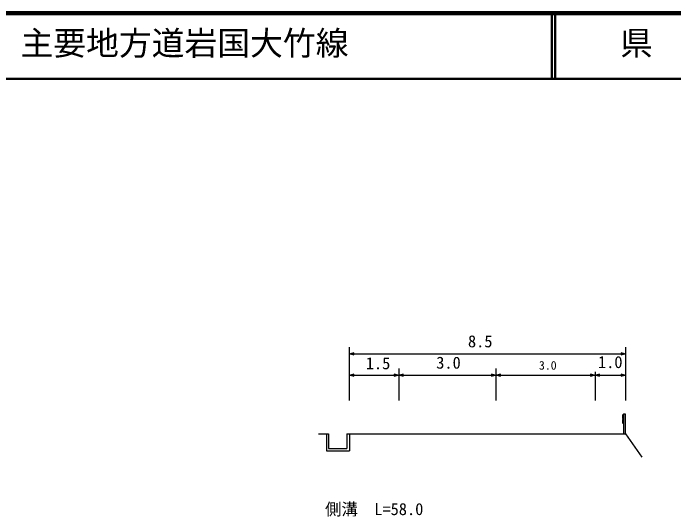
# Model space of a CAD drawing. Units: millimetres, scale not verified. Extents: x 38761 to 678769, y 20240 to 380245.
# Drawn here: x 214389 to 315080, y 303270 to 380245 of the extents above; entities that cross this region are included whole.
import ezdxf
from ezdxf.enums import TextEntityAlignment as Align

# ---------------------------------------------------------------- set-up
doc = ezdxf.new("R2010")
doc.units = ezdxf.units.MM
doc.header["$LTSCALE"] = 1000.01
doc.linetypes.add('CHAIN', pattern=[18.5, 12, -1.5, 3.5, -1.5])
for name, color, linetype, lineweight in [('M-BGD', 7, 'Continuous', 25), ('M-BMK', 2, 'CHAIN', 13), ('M-STR-HTXT', 7, 'Continuous', 13), ('M-TTL', 2, 'Continuous', 140), ('M-TTL-LINE', 7, 'Continuous', 50), ('M-TTL-TXT', 7, 'Continuous', 13)]:
    doc.layers.add(name, color=color, linetype=linetype, lineweight=lineweight)
doc.styles.add('ＭＳ ゴシック', font='')
doc.styles.get('ＭＳ ゴシック').set_extended_font_data('MS Gothic')

msp = doc.modelspace()

# ---------------------------------------------------------------- linework, layer by layer
at = {"layer": 'M-BGD'}
for p, q in [((265634, 321147), (265634, 329282)), ((307738, 329282), (307738, 321147)), ((265634, 328282), (266384, 328496)), ((266384, 328067), (265634, 328282)), ((265634, 328282), (307738, 328282)), ((306988, 328498), (307738, 328282)), ((307738, 328282), (306988, 328069)), ((265634, 325026), (266384, 325240)), ((272395, 325242), (273145, 325026)), ((273145, 326026), (273145, 321147)), ((273145, 325026), (273895, 325240)), ((287220, 325242), (287970, 325026)), ((287970, 326026), (287970, 321147)), ((287970, 325026), (288720, 325240)), ((302323, 325242), (303073, 325026)), ((303073, 325526), (303073, 321147)), ((303073, 325026), (303823, 325240)), ((306988, 325242), (307738, 325026)), ((266384, 324811), (265634, 325026)), ((265634, 325026), (273145, 325026)), ((273145, 325026), (272395, 324813)), ((273895, 324811), (273145, 325026)), ((273145, 325026), (287970, 325026)), ((287970, 325026), (287220, 324813)), ((288720, 324811), (287970, 325026)), ((287970, 325026), (303073, 325026)), ((303073, 325026), (302323, 324813)), ((303823, 324811), (303073, 325026)), ((303073, 325026), (307738, 325026)), ((307738, 325026), (306988, 324813)), ((307438, 319090), (307265, 318943)), ((307265, 318943), (307265, 318486)), ((307265, 318486), (307438, 318340)), ((307438, 318340), (307265, 318193)), ((307265, 318193), (307265, 317736)), ((307738, 319090), (307438, 319090)), ((307438, 319090), (307438, 316090)), ((307738, 316090), (307738, 319090)), ((307265, 317736), (307438, 317590)), ((260923, 316090), (262470, 316090)), ((262141, 316090), (262141, 313462)), ((262470, 316090), (262470, 313843)), ((265260, 316090), (265260, 313843)), ((265260, 316090), (307738, 316090)), ((265634, 316090), (265634, 313462)), ((307738, 316090), (310203, 312498)), ((262141, 313462), (265634, 313462)), ((262470, 313843), (265260, 313843))]:
    msp.add_line(p, q, dxfattribs=at)
at = {"layer": 'M-BMK'}
msp.add_arc((277978, 447840), 180002, 272.63983, 320.20264, dxfattribs=at)
at = {"layer": 'M-TTL'}
msp.add_line((678769, 380245), (38761, 380245), dxfattribs=at)
at = {"layer": 'M-TTL-LINE'}
for p, q in [((296514, 380245), (296514, 370245)), ((297014, 380245), (297014, 370245)), ((38761, 370245), (678769, 370245))]:
    msp.add_line(p, q, dxfattribs=at)

# ---------------------------------------------------------------- texts
at = {"layer": 'M-BGD', "style": 'ＭＳ ゴシック'}
for s, height, p in [('8.5', 1833, (283705, 328726)), ('1.5', 1833, (268131, 325383)), ('3.0', 1833, (278866, 325471)), ('1.0', 1833, (303527, 325559)), ('3.0', 1320, (294527, 325471))]:
    msp.add_text(s, height=height, dxfattribs=at).set_placement(p, align=Align.BOTTOM_LEFT)
at = {"layer": 'M-STR-HTXT', "style": 'ＭＳ ゴシック'}
msp.add_text('側溝\u3000L=58.0', height=1833, rotation=0.1, dxfattribs=at).set_placement((261927, 303111), align=Align.BOTTOM_LEFT)
at = {"layer": 'M-TTL-TXT', "style": 'ＭＳ ゴシック'}
for s, p in [('主要地方道岩国大竹線', (215497, 372745)), ('県\u3000名', (306889, 372745))]:
    msp.add_text(s, height=3666, dxfattribs=at).set_placement(p, align=Align.BOTTOM_LEFT)

doc.saveas('drawing.dxf')
